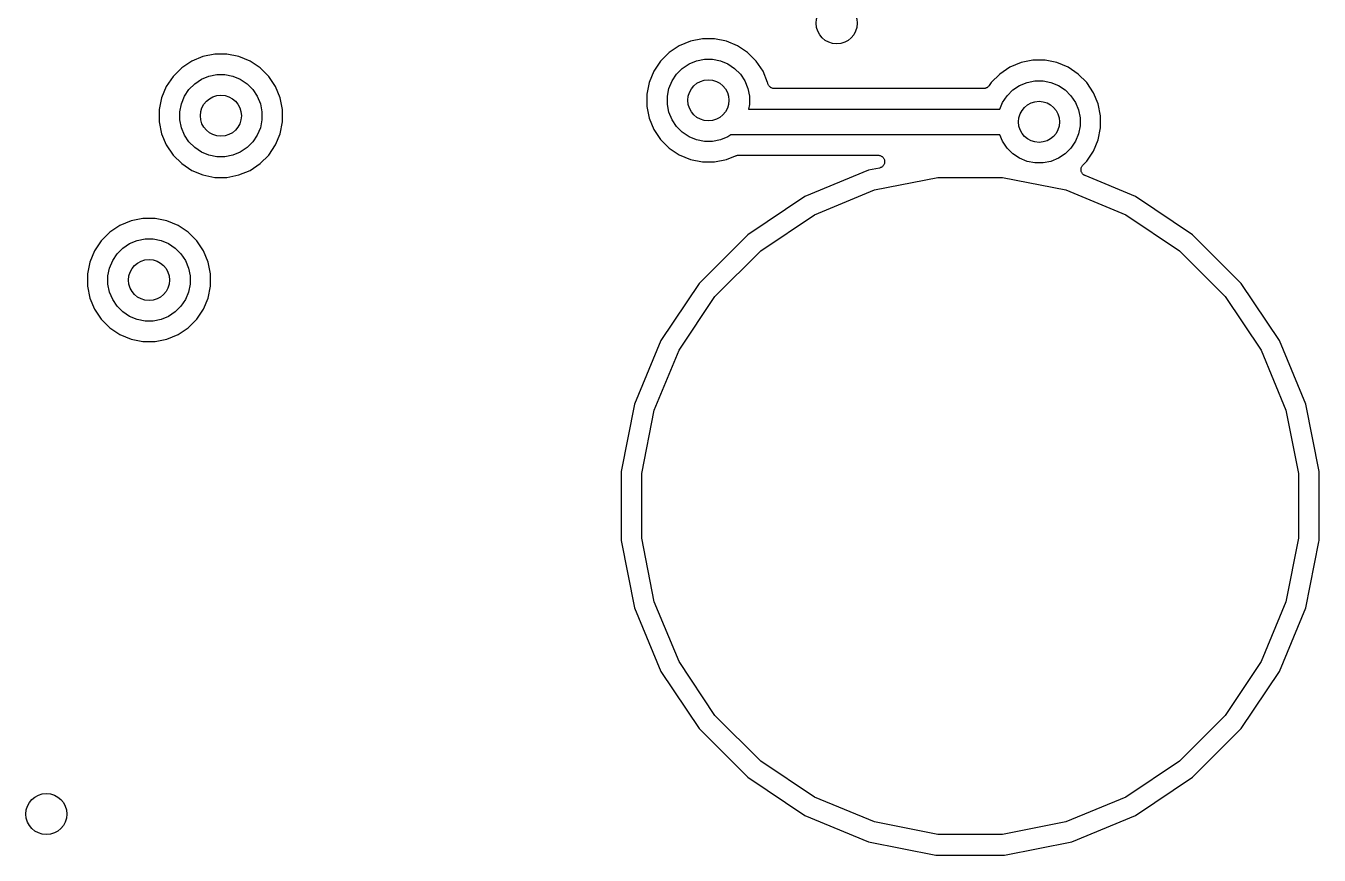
# Model space of a CAD drawing. Extents: x 113.2 to 188.8, y -123.8 to -78.2.
# Drawn here: x 141.8 to 154.4, y -104.4 to -96.33 of the extents above; entities that cross this region are included whole.
import ezdxf

# ---------------------------------------------------------------- set-up
doc = ezdxf.new("R2010")
doc.units = 0
doc.layers.add('BLACK', color=7, linetype='CONTINUOUS')

msp = doc.modelspace()

# ---------------------------------------------------------------- linework, layer by layer
at = {"layer": 'BLACK', "linetype": 'CONTINUOUS'}
for p, q in [((148.275, -96.4731), (148.166, -96.5183)), ((148.391, -96.45), (148.275, -96.4731)), ((148.509, -96.45), (148.391, -96.45)), ((148.625, -96.4731), (148.509, -96.45)), ((148.734, -96.5183), (148.625, -96.4731)), ((143.525, -96.6231), (143.416, -96.6683)), ((143.641, -96.6), (143.525, -96.6231)), ((143.759, -96.6), (143.641, -96.6)), ((143.875, -96.6231), (143.759, -96.6)), ((143.984, -96.6683), (143.875, -96.6231)), ((148.068, -96.584), (147.984, -96.6675)), ((148.166, -96.5183), (148.068, -96.584)), ((148.832, -96.584), (148.734, -96.5183)), ((148.916, -96.6675), (148.832, -96.584)), ((143.318, -96.7339), (143.234, -96.8175)), ((143.416, -96.6683), (143.318, -96.7339)), ((144.082, -96.7339), (143.984, -96.6683)), ((144.166, -96.8175), (144.082, -96.7339)), ((147.918, -96.7658), (147.873, -96.875)), ((147.984, -96.6675), (147.918, -96.7658)), ((148.139, -96.795), (148.195, -96.7393)), ((148.195, -96.7393), (148.261, -96.6955)), ((148.261, -96.6955), (148.333, -96.6654)), ((148.333, -96.6654), (148.411, -96.65)), ((148.411, -96.65), (148.489, -96.65)), ((148.489, -96.65), (148.567, -96.6654)), ((148.567, -96.6654), (148.639, -96.6955)), ((148.639, -96.6955), (148.705, -96.7393)), ((148.705, -96.7393), (148.761, -96.795)), ((148.982, -96.7658), (148.916, -96.6675)), ((149.027, -96.875), (148.982, -96.7658)), ((151.387, -96.728), (151.288, -96.7936)), ((151.496, -96.6827), (151.387, -96.728)), ((151.612, -96.6597), (151.496, -96.6827)), ((151.73, -96.6597), (151.612, -96.6597)), ((151.846, -96.6827), (151.73, -96.6597)), ((151.955, -96.728), (151.846, -96.6827)), ((152.053, -96.7936), (151.955, -96.728)), ((143.234, -96.8175), (143.168, -96.9158)), ((143.389, -96.945), (143.445, -96.8893)), ((143.445, -96.8893), (143.511, -96.8455)), ((143.511, -96.8455), (143.583, -96.8154)), ((143.583, -96.8154), (143.661, -96.8)), ((143.661, -96.8), (143.739, -96.8)), ((143.739, -96.8), (143.817, -96.8154)), ((143.817, -96.8154), (143.889, -96.8455)), ((143.889, -96.8455), (143.955, -96.8893)), ((143.955, -96.8893), (144.011, -96.945)), ((144.232, -96.9158), (144.166, -96.8175)), ((147.873, -96.875), (147.85, -96.9909)), ((148.065, -96.9333), (148.096, -96.8605)), ((148.096, -96.8605), (148.139, -96.795)), ((148.761, -96.795), (148.804, -96.8605)), ((148.804, -96.8605), (148.835, -96.9333)), ((149.029, -96.8841), (149.027, -96.875)), ((149.03, -96.8897), (149.029, -96.8841)), ((149.032, -96.8954), (149.03, -96.8897)), ((151.205, -96.8772), (151.185, -96.9067)), ((151.288, -96.7936), (151.205, -96.8772)), ((151.481, -96.9052), (151.554, -96.8751)), ((151.554, -96.8751), (151.631, -96.8597)), ((151.631, -96.8597), (151.71, -96.8597)), ((151.71, -96.8597), (151.787, -96.8751)), ((151.787, -96.8751), (151.86, -96.9052)), ((152.137, -96.8772), (152.053, -96.7936)), ((152.203, -96.9755), (152.137, -96.8772)), ((143.168, -96.9158), (143.123, -97.025)), ((143.315, -97.0833), (143.346, -97.0105)), ((143.346, -97.0105), (143.389, -96.945)), ((144.011, -96.945), (144.054, -97.0105)), ((144.054, -97.0105), (144.085, -97.0833)), ((144.277, -97.025), (144.232, -96.9158)), ((147.85, -96.9909), (147.85, -97.1091)), ((148.05, -97.0106), (148.065, -96.9333)), ((148.05, -97.0894), (148.05, -97.0106)), ((148.835, -96.9333), (148.85, -97.0106)), ((148.85, -97.0106), (148.85, -97.0894)), ((149.032, -96.8956), (149.032, -96.8954)), ((149.032, -96.8958), (149.032, -96.8956)), ((149.035, -96.901), (149.032, -96.8958)), ((149.038, -96.9062), (149.035, -96.901)), ((149.038, -96.9064), (149.038, -96.9062)), ((149.038, -96.9067), (149.038, -96.9064)), ((149.042, -96.9112), (149.038, -96.9067)), ((149.045, -96.9158), (149.042, -96.9112)), ((149.046, -96.916), (149.045, -96.9158)), ((149.046, -96.9162), (149.046, -96.916)), ((149.05, -96.9199), (149.046, -96.9162)), ((149.055, -96.9237), (149.05, -96.9199)), ((149.055, -96.9238), (149.055, -96.9237)), ((149.055, -96.924), (149.055, -96.9238)), ((149.061, -96.9268), (149.055, -96.924)), ((149.066, -96.9296), (149.061, -96.9268)), ((149.066, -96.9297), (149.066, -96.9296)), ((149.066, -96.9298), (149.066, -96.9297)), ((149.072, -96.9315), (149.066, -96.9298)), ((149.077, -96.9333), (149.072, -96.9315)), ((149.078, -96.9333), (149.077, -96.9333)), ((149.078, -96.9334), (149.078, -96.9333)), ((149.084, -96.934), (149.078, -96.9334)), ((149.09, -96.9347), (149.084, -96.934)), ((151.133, -96.9347), (149.09, -96.9347)), ((149.09, -96.9347), (149.09, -96.9347)), ((149.09, -96.9347), (149.09, -96.9347)), ((149.09, -96.9347), (149.09, -96.9347)), ((149.09, -96.9347), (149.09, -96.9347)), ((151.139, -96.9341), (151.133, -96.9347)), ((151.144, -96.9336), (151.139, -96.9341)), ((151.145, -96.9335), (151.144, -96.9336)), ((151.151, -96.9318), (151.145, -96.9335)), ((151.145, -96.9335), (151.145, -96.9335)), ((151.156, -96.9302), (151.151, -96.9318)), ((151.157, -96.9299), (151.156, -96.93)), ((151.156, -96.93), (151.156, -96.9302)), ((151.162, -96.9272), (151.157, -96.9299)), ((151.167, -96.9245), (151.162, -96.9272)), ((151.168, -96.9242), (151.167, -96.9243)), ((151.167, -96.9243), (151.167, -96.9245)), ((151.172, -96.9205), (151.168, -96.9242)), ((151.177, -96.9168), (151.172, -96.9205)), ((151.181, -96.912), (151.177, -96.9164)), ((151.177, -96.9164), (151.177, -96.9166)), ((151.177, -96.9166), (151.177, -96.9168)), ((151.185, -96.9075), (151.181, -96.912)), ((151.185, -96.9067), (151.185, -96.907)), ((151.185, -96.907), (151.185, -96.907)), ((151.185, -96.907), (151.185, -96.907)), ((151.185, -96.907), (151.185, -96.9075)), ((151.316, -97.0702), (151.36, -97.0047)), ((151.36, -97.0047), (151.416, -96.949)), ((151.416, -96.949), (151.481, -96.9052)), ((151.86, -96.9052), (151.926, -96.949)), ((151.926, -96.949), (151.982, -97.0047)), ((151.982, -97.0047), (152.025, -97.0702)), ((152.248, -97.0847), (152.203, -96.9755)), ((143.123, -97.025), (143.1, -97.1409)), ((143.1, -97.1409), (143.1, -97.2591)), ((143.3, -97.1606), (143.315, -97.0833)), ((144.085, -97.0833), (144.1, -97.1606)), ((144.3, -97.1409), (144.277, -97.025)), ((144.3, -97.2591), (144.3, -97.1409)), ((147.85, -97.1091), (147.873, -97.225)), ((148.065, -97.1667), (148.05, -97.0894)), ((148.85, -97.0894), (148.841, -97.1347)), ((148.841, -97.1347), (151.29, -97.1347)), ((151.29, -97.1347), (151.316, -97.0702)), ((152.025, -97.0702), (152.055, -97.143)), ((152.055, -97.143), (152.071, -97.2203)), ((152.271, -97.2006), (152.248, -97.0847)), ((143.1, -97.2591), (143.123, -97.375)), ((143.3, -97.2394), (143.3, -97.1606)), ((143.315, -97.3167), (143.3, -97.2394)), ((144.1, -97.2394), (144.085, -97.3167)), ((144.1, -97.1606), (144.1, -97.2394)), ((144.277, -97.375), (144.3, -97.2591)), ((147.873, -97.225), (147.918, -97.3342)), ((148.096, -97.2395), (148.065, -97.1667)), ((148.139, -97.305), (148.096, -97.2395)), ((152.071, -97.2203), (152.071, -97.2991)), ((152.271, -97.3188), (152.271, -97.2006)), ((143.123, -97.375), (143.168, -97.4842)), ((143.346, -97.3895), (143.315, -97.3167)), ((143.389, -97.455), (143.346, -97.3895)), ((144.054, -97.3895), (144.011, -97.455)), ((144.085, -97.3167), (144.054, -97.3895)), ((144.232, -97.4842), (144.277, -97.375)), ((147.918, -97.3342), (147.984, -97.4325)), ((148.195, -97.3607), (148.139, -97.305)), ((148.261, -97.4045), (148.195, -97.3607)), ((148.669, -97.3847), (148.639, -97.4045)), ((151.29, -97.3847), (148.669, -97.3847)), ((151.316, -97.4491), (151.29, -97.3847)), ((152.055, -97.3764), (152.025, -97.4491)), ((152.071, -97.2991), (152.055, -97.3764)), ((152.248, -97.4347), (152.271, -97.3188)), ((143.168, -97.4842), (143.234, -97.5825)), ((143.445, -97.5107), (143.389, -97.455)), ((143.511, -97.5545), (143.445, -97.5107)), ((143.955, -97.5107), (143.889, -97.5545)), ((144.011, -97.455), (143.955, -97.5107)), ((144.166, -97.5825), (144.232, -97.4842)), ((147.984, -97.4325), (148.068, -97.516)), ((148.068, -97.516), (148.166, -97.5817)), ((148.333, -97.4346), (148.261, -97.4045)), ((148.411, -97.45), (148.333, -97.4346)), ((148.489, -97.45), (148.411, -97.45)), ((148.567, -97.4346), (148.489, -97.45)), ((148.639, -97.4045), (148.567, -97.4346)), ((151.36, -97.5147), (151.316, -97.4491)), ((151.416, -97.5704), (151.36, -97.5147)), ((151.982, -97.5147), (151.926, -97.5704)), ((152.025, -97.4491), (151.982, -97.5147)), ((152.203, -97.5439), (152.248, -97.4347)), ((143.234, -97.5825), (143.318, -97.666)), ((143.583, -97.5846), (143.511, -97.5545)), ((143.661, -97.6), (143.583, -97.5846)), ((143.739, -97.6), (143.661, -97.6)), ((143.817, -97.5846), (143.739, -97.6)), ((143.889, -97.5545), (143.817, -97.5846)), ((144.082, -97.666), (144.166, -97.5825)), ((148.166, -97.5817), (148.275, -97.6269)), ((148.275, -97.6269), (148.391, -97.65)), ((148.509, -97.65), (148.625, -97.6269)), ((148.625, -97.6269), (148.715, -97.5895)), ((148.715, -97.5895), (148.716, -97.5894)), ((148.716, -97.5891), (148.722, -97.5875)), ((148.716, -97.5894), (148.716, -97.5891)), ((148.716, -97.5894), (148.716, -97.5894)), ((148.716, -97.5894), (148.716, -97.5894)), ((148.722, -97.5875), (148.727, -97.5859)), ((148.727, -97.5859), (148.728, -97.5858)), ((148.728, -97.5857), (148.734, -97.5852)), ((148.728, -97.5858), (148.728, -97.5857)), ((148.734, -97.5852), (148.74, -97.5847)), ((148.74, -97.5847), (150.104, -97.5847)), ((150.104, -97.5847), (150.105, -97.5847)), ((150.105, -97.5847), (150.105, -97.5847)), ((150.105, -97.5847), (150.105, -97.5847)), ((150.105, -97.5847), (150.105, -97.5847)), ((150.105, -97.5847), (150.111, -97.5854)), ((150.111, -97.5854), (150.117, -97.586)), ((150.117, -97.586), (150.117, -97.586)), ((150.117, -97.586), (150.117, -97.5861)), ((150.117, -97.5861), (150.123, -97.588)), ((150.123, -97.588), (150.129, -97.5897)), ((150.129, -97.5897), (150.129, -97.5898)), ((150.129, -97.5898), (150.129, -97.5898)), ((150.129, -97.5898), (150.134, -97.5924)), ((150.134, -97.5924), (150.139, -97.5956)), ((150.139, -97.5956), (150.14, -97.5957)), ((150.14, -97.5957), (150.14, -97.5957)), ((150.14, -97.5957), (150.143, -97.5985)), ((150.143, -97.5985), (150.149, -97.6035)), ((150.149, -97.6035), (150.149, -97.6035)), ((150.149, -97.6035), (150.149, -97.6036)), ((150.149, -97.6036), (150.153, -97.6082)), ((150.153, -97.6082), (150.157, -97.6131)), ((150.157, -97.6131), (150.157, -97.6131)), ((150.157, -97.6131), (150.157, -97.6131)), ((150.157, -97.6131), (150.159, -97.6179)), ((150.159, -97.6179), (150.162, -97.6239)), ((150.162, -97.6239), (150.162, -97.624)), ((150.162, -97.624), (150.162, -97.624)), ((150.162, -97.624), (150.164, -97.6295)), ((150.164, -97.6295), (150.166, -97.6357)), ((150.166, -97.6357), (150.166, -97.6357)), ((150.166, -97.6357), (150.166, -97.6358)), ((150.166, -97.6358), (150.166, -97.6418)), ((150.166, -97.6418), (150.167, -97.6479)), ((150.167, -97.648), (150.166, -97.6532)), ((150.167, -97.6479), (150.167, -97.6479)), ((150.167, -97.6479), (150.167, -97.648)), ((151.481, -97.6142), (151.416, -97.5704)), ((151.554, -97.6443), (151.481, -97.6142)), ((151.631, -97.6597), (151.554, -97.6443)), ((151.787, -97.6443), (151.71, -97.6597)), ((151.86, -97.6142), (151.787, -97.6443)), ((151.926, -97.5704), (151.86, -97.6142)), ((152.098, -97.6807), (152.137, -97.6422)), ((152.137, -97.6422), (152.203, -97.5439)), ((143.318, -97.666), (143.416, -97.7317)), ((143.416, -97.7317), (143.525, -97.7769)), ((143.875, -97.7769), (143.984, -97.7317)), ((143.984, -97.7317), (144.082, -97.666)), ((148.391, -97.65), (148.509, -97.65)), ((150.008, -97.7307), (149.389, -97.987)), ((150.116, -97.7092), (150.008, -97.7307)), ((150.122, -97.7074), (150.116, -97.7092)), ((150.116, -97.7092), (150.116, -97.7092)), ((150.116, -97.7092), (150.116, -97.7092)), ((150.116, -97.7092), (150.116, -97.7092)), ((150.128, -97.7056), (150.122, -97.7074)), ((150.134, -97.7025), (150.128, -97.7056)), ((150.128, -97.7056), (150.128, -97.7056)), ((150.128, -97.7056), (150.128, -97.7056)), ((150.139, -97.6999), (150.134, -97.7025)), ((150.144, -97.6954), (150.139, -97.6998)), ((150.139, -97.6998), (150.139, -97.6999)), ((150.139, -97.6999), (150.139, -97.6999)), ((150.148, -97.6921), (150.144, -97.6954)), ((150.153, -97.6868), (150.148, -97.6921)), ((150.148, -97.6921), (150.148, -97.6921)), ((150.148, -97.6921), (150.148, -97.6921)), ((150.156, -97.6827), (150.153, -97.6868)), ((150.159, -97.6767), (150.156, -97.6826)), ((150.156, -97.6826), (150.156, -97.6827)), ((150.156, -97.6827), (150.156, -97.6827)), ((150.162, -97.6719), (150.159, -97.6767)), ((150.164, -97.6652), (150.162, -97.6718)), ((150.162, -97.6718), (150.162, -97.6719)), ((150.162, -97.6719), (150.162, -97.6719)), ((150.166, -97.6602), (150.164, -97.6652)), ((150.166, -97.6532), (150.166, -97.6601)), ((150.166, -97.6601), (150.166, -97.6601)), ((150.166, -97.6601), (150.166, -97.6602)), ((151.71, -97.6597), (151.631, -97.6597)), ((152.08, -97.7246), (152.081, -97.7187)), ((152.08, -97.7248), (152.08, -97.7246)), ((152.08, -97.725), (152.08, -97.7248)), ((152.08, -97.7309), (152.08, -97.725)), ((152.081, -97.7368), (152.08, -97.7309)), ((152.081, -97.7124), (152.083, -97.7068)), ((152.081, -97.7126), (152.081, -97.7124)), ((152.081, -97.7128), (152.081, -97.7126)), ((152.081, -97.7187), (152.081, -97.7128)), ((152.081, -97.737), (152.081, -97.7368)), ((152.081, -97.7372), (152.081, -97.737)), ((152.083, -97.7429), (152.081, -97.7372)), ((152.083, -97.7068), (152.085, -97.701)), ((152.084, -97.7486), (152.083, -97.7429)), ((152.084, -97.7488), (152.084, -97.7486)), ((152.085, -97.7489), (152.084, -97.7488)), ((152.085, -97.7007), (152.088, -97.6956)), ((152.085, -97.7009), (152.085, -97.7007)), ((152.085, -97.701), (152.085, -97.7009)), ((152.087, -97.7542), (152.085, -97.7489)), ((152.09, -97.7595), (152.087, -97.7542)), ((152.088, -97.6956), (152.091, -97.6902)), ((152.09, -97.7596), (152.09, -97.7595)), ((152.09, -97.7598), (152.09, -97.7596)), ((152.094, -97.7644), (152.09, -97.7598)), ((152.091, -97.6899), (152.094, -97.6855)), ((152.091, -97.6901), (152.091, -97.6899)), ((152.091, -97.6902), (152.091, -97.6901)), ((152.094, -97.6855), (152.098, -97.6807)), ((152.098, -97.7691), (152.094, -97.7644)), ((152.098, -97.7692), (152.098, -97.7691)), ((152.098, -97.7693), (152.098, -97.7692)), ((152.102, -97.7731), (152.098, -97.7693)), ((152.107, -97.777), (152.102, -97.7731)), ((143.525, -97.7769), (143.641, -97.8)), ((143.641, -97.8), (143.759, -97.8)), ((143.759, -97.8), (143.875, -97.7769)), ((150.067, -97.923), (150.685, -97.8)), ((150.685, -97.8), (151.315, -97.8)), ((151.315, -97.8), (151.933, -97.923)), ((152.107, -97.7771), (152.107, -97.777)), ((152.107, -97.7772), (152.107, -97.7771)), ((152.113, -97.78), (152.107, -97.7772)), ((152.118, -97.7829), (152.113, -97.78)), ((152.118, -97.783), (152.118, -97.7829)), ((152.119, -97.7832), (152.118, -97.783)), ((152.118, -97.783), (152.118, -97.783)), ((152.118, -97.783), (152.118, -97.783)), ((152.611, -97.987), (152.119, -97.7832)), ((149.389, -97.987), (148.833, -98.359)), ((149.484, -98.1642), (150.067, -97.923)), ((151.933, -97.923), (152.516, -98.1642)), ((153.167, -98.359), (152.611, -97.987)), ((142.716, -98.2683), (142.618, -98.334)), ((142.825, -98.2231), (142.716, -98.2683)), ((142.941, -98.2), (142.825, -98.2231)), ((143.059, -98.2), (142.941, -98.2)), ((143.175, -98.2231), (143.059, -98.2)), ((143.284, -98.2683), (143.175, -98.2231)), ((143.382, -98.334), (143.284, -98.2683)), ((148.96, -98.5144), (149.484, -98.1642)), ((152.516, -98.1642), (153.04, -98.5144)), ((142.618, -98.334), (142.534, -98.4175)), ((142.883, -98.4154), (142.961, -98.4)), ((142.961, -98.4), (143.039, -98.4)), ((143.039, -98.4), (143.117, -98.4154)), ((143.466, -98.4175), (143.382, -98.334)), ((148.833, -98.359), (148.359, -98.8326)), ((153.641, -98.8326), (153.167, -98.359)), ((142.468, -98.5158), (142.423, -98.625)), ((142.534, -98.4175), (142.468, -98.5158)), ((142.689, -98.545), (142.745, -98.4893)), ((142.745, -98.4893), (142.811, -98.4455)), ((142.811, -98.4455), (142.883, -98.4154)), ((143.117, -98.4154), (143.189, -98.4455)), ((143.189, -98.4455), (143.255, -98.4893)), ((143.255, -98.4893), (143.311, -98.545)), ((143.532, -98.5158), (143.466, -98.4175)), ((143.577, -98.625), (143.532, -98.5158)), ((148.514, -98.9601), (148.96, -98.5144)), ((153.04, -98.5144), (153.486, -98.9601)), ((142.423, -98.625), (142.4, -98.7409)), ((142.615, -98.6833), (142.646, -98.6105)), ((142.646, -98.6105), (142.689, -98.545)), ((143.311, -98.545), (143.354, -98.6105)), ((143.354, -98.6105), (143.385, -98.6833)), ((143.6, -98.7409), (143.577, -98.625)), ((142.4, -98.7409), (142.4, -98.8591)), ((142.6, -98.7606), (142.615, -98.6833)), ((142.6, -98.8394), (142.6, -98.7606)), ((143.385, -98.6833), (143.4, -98.7606)), ((143.4, -98.7606), (143.4, -98.8394)), ((143.6, -98.8591), (143.6, -98.7409)), ((142.4, -98.8591), (142.423, -98.975)), ((142.615, -98.9167), (142.6, -98.8394)), ((143.4, -98.8394), (143.385, -98.9167)), ((143.577, -98.975), (143.6, -98.8591)), ((148.359, -98.8326), (147.987, -99.3895)), ((154.013, -99.3895), (153.641, -98.8326)), ((142.423, -98.975), (142.468, -99.0842)), ((142.646, -98.9895), (142.615, -98.9167)), ((142.689, -99.055), (142.646, -98.9895)), ((143.354, -98.9895), (143.311, -99.055)), ((143.385, -98.9167), (143.354, -98.9895)), ((143.532, -99.0842), (143.577, -98.975)), ((148.164, -99.4842), (148.514, -98.9601)), ((153.486, -98.9601), (153.836, -99.4842)), ((142.468, -99.0842), (142.534, -99.1825)), ((142.745, -99.1107), (142.689, -99.055)), ((142.811, -99.1545), (142.745, -99.1107)), ((142.883, -99.1846), (142.811, -99.1545)), ((143.189, -99.1545), (143.117, -99.1846)), ((143.255, -99.1107), (143.189, -99.1545)), ((143.311, -99.055), (143.255, -99.1107)), ((143.466, -99.1825), (143.532, -99.0842)), ((142.534, -99.1825), (142.618, -99.266)), ((142.618, -99.266), (142.716, -99.3317)), ((142.961, -99.2), (142.883, -99.1846)), ((143.039, -99.2), (142.961, -99.2)), ((143.117, -99.1846), (143.039, -99.2)), ((143.284, -99.3317), (143.382, -99.266)), ((143.382, -99.266), (143.466, -99.1825)), ((142.716, -99.3317), (142.825, -99.3769)), ((142.825, -99.3769), (142.941, -99.4)), ((142.941, -99.4), (143.059, -99.4)), ((143.059, -99.4), (143.175, -99.3769)), ((143.175, -99.3769), (143.284, -99.3317)), ((147.987, -99.3895), (147.731, -100.008)), ((154.269, -100.008), (154.013, -99.3895)), ((147.923, -100.067), (148.164, -99.4842)), ((153.836, -99.4842), (154.077, -100.067)), ((147.731, -100.008), (147.6, -100.665)), ((154.4, -100.665), (154.269, -100.008)), ((147.8, -100.685), (147.923, -100.067)), ((154.077, -100.067), (154.2, -100.685)), ((147.6, -100.665), (147.6, -101.335)), ((154.4, -101.335), (154.4, -100.665)), ((147.8, -101.315), (147.8, -100.685)), ((154.2, -100.685), (154.2, -101.315)), ((147.6, -101.335), (147.731, -101.992)), ((147.923, -101.933), (147.8, -101.315)), ((154.2, -101.315), (154.077, -101.933)), ((154.269, -101.992), (154.397, -101.348)), ((154.397, -101.348), (154.4, -101.335)), ((154.397, -101.348), (154.397, -101.348)), ((148.164, -102.516), (147.923, -101.933)), ((154.077, -101.933), (153.836, -102.516)), ((147.731, -101.992), (147.987, -102.611)), ((154.013, -102.611), (154.269, -101.992)), ((148.514, -103.04), (148.164, -102.516)), ((153.836, -102.516), (153.486, -103.04)), ((147.987, -102.611), (148.359, -103.167)), ((153.641, -103.167), (154.013, -102.611)), ((148.96, -103.486), (148.514, -103.04)), ((153.486, -103.04), (153.04, -103.486)), ((148.359, -103.167), (148.833, -103.641)), ((153.167, -103.641), (153.641, -103.167)), ((149.484, -103.836), (148.96, -103.486)), ((153.04, -103.486), (152.516, -103.836)), ((148.833, -103.641), (149.389, -104.013)), ((152.611, -104.013), (153.167, -103.641)), ((150.067, -104.077), (149.484, -103.836)), ((152.516, -103.836), (151.933, -104.077)), ((149.389, -104.013), (150.008, -104.269)), ((151.992, -104.269), (152.611, -104.013)), ((150.685, -104.2), (150.067, -104.077)), ((151.315, -104.2), (150.685, -104.2)), ((151.933, -104.077), (151.315, -104.2)), ((150.008, -104.269), (150.665, -104.4)), ((151.335, -104.4), (151.992, -104.269)), ((150.665, -104.4), (151.335, -104.4))]:
    msp.add_line(p, q, dxfattribs=at)
at = {"layer": 'BLACK'}
for centre in [(149.7, -96.3), (148.45, -97.05), (143.7, -97.2), (151.671, -97.2597), (143, -98.8), (142, -104)]:
    msp.add_circle(centre, 0.2, dxfattribs=at)

doc.saveas('drawing.dxf')
